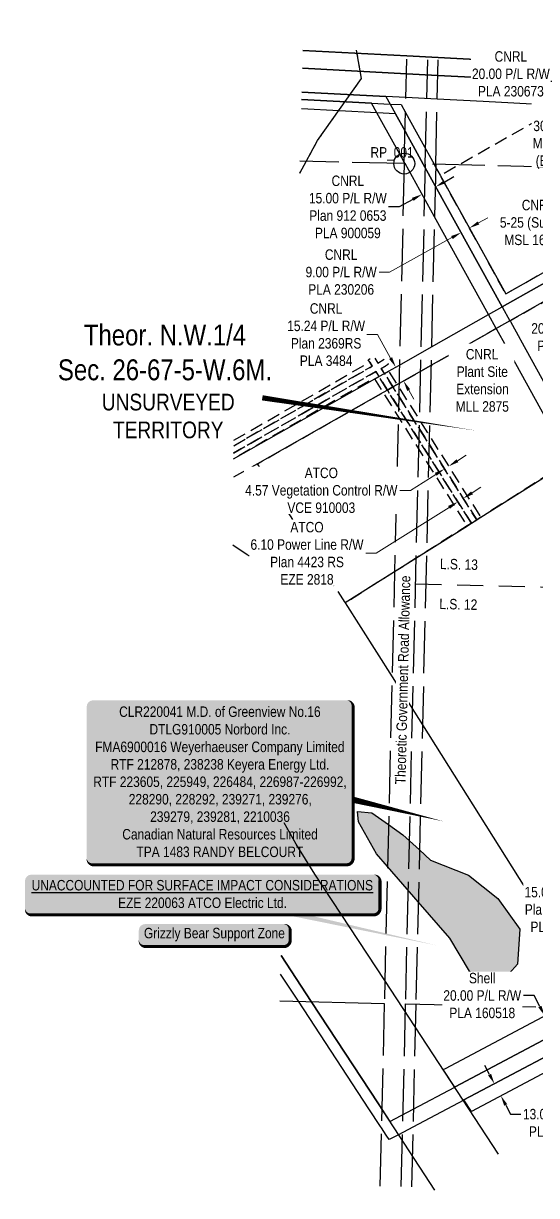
# Model space of a CAD drawing. Extents: x 390804 to 394411, y 6076507 to 6079809.
# Drawn here: x 392920 to 393411, y 6076826 to 6077949 of the extents above; entities that cross this region are included whole.
import ezdxf

# ---------------------------------------------------------------- set-up
doc = ezdxf.new("R2010")
doc.units = 0
doc.header["$LTSCALE"] = 5
doc.header["$PDSIZE"] = 0.5
for name, pattern in [('foc-ACCESSROAD', [3.75, 2.5, -1.25]), ('foc-FLOWLINE', [3.75, 2.5, -1.25]), ('foc-LSD', [8, 5, -3]), ('foc-QUARTERLINE', [33, 25, -3, 2, -3]), ('foc-UNSURVEYED', [12.5, 10, -2.5]), ('foc-WHEELTRACKS', [2, 0.4, -1.6])]:
    doc.linetypes.add(name, pattern=pattern)
doc.layers.get('Defpoints').update_dxf_attribs({"color": 9})
for name, color, linetype in [('35', 37, 'Continuous'), ('AS-SURFACE IMPACT', 7, 'Continuous'), ('AS-UNDERLAY-H', 141, 'Continuous'), ('AS-WILDLIFE-BLOCK', 131, 'Continuous'), ('C-RW', 13, 'Continuous'), ('C-SYMBOL', 7, 'Continuous'), ('C-WS', 13, 'foc-ACCESSROAD'), ('CG-NOTES', 7, 'Continuous'), ('F-AR', 190, 'foc-ACCESSROAD'), ('F-EZE', 190, 'foc-FLOWLINE'), ('F-RW', 190, 'Continuous'), ('F-VCE', 190, 'foc-FLOWLINE'), ('L-ROAD-T', 7, 'Continuous'), ('L-SECQ', 8, 'foc-QUARTERLINE'), ('L-SECTION-LSD', 7, 'foc-LSD'), ('L-TITLEDB', 4, 'Continuous'), ('L-UNS-T', 3, 'Continuous'), ('L-USEC', 7, 'foc-UNSURVEYED'), ('T-WATER', 160, 'Continuous'), ('T-WATER-H', 133, 'Continuous'), ('T-WATER-P3', 160, 'foc-WHEELTRACKS')]:
    doc.layers.add(name, color=color, linetype=linetype)
for name, color, linetype, lineweight in [('C-AR-T', 13, 'Continuous', 9), ('C-RW-T', 13, 'Continuous', 9), ('C-WS-T', 13, 'Continuous', 9), ('F-EZE-T', 190, 'Continuous', 9), ('F-RW-T', 190, 'Continuous', 9), ('F-VCE-T', 190, 'Continuous', 9)]:
    doc.layers.add(name, color=color, linetype=linetype, lineweight=lineweight)
doc.styles.add('100L', font='ARIALN.TTF', dxfattribs={"height": 11})
doc.styles.add('175L', font='ARIALN.TTF', dxfattribs={"height": 20})
doc.styles.add('80', font='ARIALN.TTF', dxfattribs={"height": 10})
doc.styles.add('80CG', font='ARIALN.TTF', dxfattribs={"height": 10})
doc.styles.add('80L', font='ARIALN.TTF', dxfattribs={"height": 10})
doc.styles.add('foc-LtypeFont', font='ARIALN.TTF', dxfattribs={"height": 7.35})
doc.linetypes.add('foc-TOPO-flowdirection-NOLINE', pattern='A,0,[">",foc-LtypeFont,S=0.3,R=0,X=0,Y=-0.945],-20,[">",foc-LtypeFont,S=0.3,R=0,X=0,Y=-0.945],0', length=20)
doc.dimstyles.new('Compass 5 000', dxfattribs={"dimscale": 5, "dimtxt": 9, "dimasz": 2, "dimexe": 0.2, "dimexo": 0.0625, "dimgap": 0.5, "dimtad": 0, "dimtih": 1, "dimtoh": 1, "dimzin": 0, "dimdsep": 46, "dimtxsty": '80CG', "dimcen": 0.1, "dimse1": 1, "dimse2": 1, "dimclrd": 256, "dimclrt": 256, "dimaunit": 1, "dimadec": 4, "dimazin": 0, "dimtfac": 0.06, "dimtofl": 0, "dimtmove": 0, "dimatfit": 1, "dimfxl": 0.2, "dimtolj": 1, "dimtzin": 0, "dimlwd": -1, "dimarcsym": 0})

# ---------------------------------------------------------------- blocks, each defined once
blk = doc.blocks.new('*D27')
at = {"layer": 'C-RW', "transparency": 16777216}
for p, q in [((393323.3, 6077797.2), (393332.1, 6077802)), ((393292.7, 6077780.2), (393279.6, 6077773)), ((393279.6, 6077773), (393269.6, 6077773))]:
    blk.add_line(p, q, dxfattribs=at)
for points in [[(393322.5, 6077798.6), (393324.1, 6077795.7), (393314.6, 6077792.3)], [(393291.9, 6077781.7), (393293.5, 6077778.8), (393301.5, 6077785.1)]]:
    blk.add_solid(points, dxfattribs=at)
at = {"layer": 'Defpoints', "color": 0, "transparency": 16777216}
for p in [(393301.5, 6077785.1), (393420.5, 6077601.1), (393407.4, 6077593.9)]:
    blk.add_point(p, dxfattribs=at)
at = {"layer": 'C-RW', "transparency": 16777216, "insert": (393230.5, 6077773), "char_height": 10, "attachment_point": 5, "style": '80CG'}
blk.add_mtext('\\A1;CNRL\\P15.00 P/L R/W\\PPlan 912 0653\\PPLA 900059', dxfattribs=at)
blk = doc.blocks.new('*D30')
at = {"layer": 'Defpoints', "color": 0, "transparency": 16777216}
for p in [(393400.3, 6076948.9), (393406.4, 6076937.5), (393377, 6076921.9)]:
    blk.add_point(p, dxfattribs=at)
at = {"layer": 'F-AR', "transparency": 16777216}
for p, q in [((393366.2, 6076942.1), (393361.6, 6076950.9)), ((393381.7, 6076913), (393386.3, 6076904.2)), ((393386.3, 6076904.2), (393396.3, 6076904.2))]:
    blk.add_line(p, q, dxfattribs=at)
for points in [[(393367.7, 6076942.9), (393364.8, 6076941.3), (393370.9, 6076933.3)], [(393383.1, 6076913.8), (393380.2, 6076912.3), (393377, 6076921.9)]]:
    blk.add_solid(points, dxfattribs=at)
at = {"layer": 'F-AR', "transparency": 16777216, "insert": (393435.4, 6076904.2), "char_height": 10, "attachment_point": 5, "style": '80CG', "bg_fill": 3, "box_fill_scale": 1.1, "bg_fill_color": 256, "bg_fill_true_color": 13158600, "bg_fill_transparency": 0}
blk.add_mtext('\\A1;PGI\\P13.00 P/L R/W\\PPLA 072785', dxfattribs=at)
blk = doc.blocks.new('*D31')
at = {"layer": 'Defpoints', "color": 0, "transparency": 16777216}
for p in [(393396.4, 6076986.4), (393428.4, 6076980.7), (393405.8, 6076968.8)]:
    blk.add_point(p, dxfattribs=at)
at = {"layer": 'F-AR', "transparency": 16777216}
for p, q in [((393408.8, 6077017.8), (393398.8, 6077017.8)), ((393414.4, 6077007.2), (393408.8, 6077017.8)), ((393433.1, 6076971.9), (393437.7, 6076963))]:
    blk.add_line(p, q, dxfattribs=at)
for points in [[(393415.9, 6077008), (393412.9, 6077006.5), (393419.1, 6076998.4)], [(393434.5, 6076972.6), (393431.6, 6076971.1), (393428.4, 6076980.7)]]:
    blk.add_solid(points, dxfattribs=at)
at = {"layer": 'F-AR', "transparency": 16777216, "insert": (393359.2, 6077017.8), "char_height": 10, "attachment_point": 5, "style": '80CG', "bg_fill": 3, "box_fill_scale": 1.1, "bg_fill_color": 256, "bg_fill_true_color": 13158600, "bg_fill_transparency": 0}
blk.add_mtext('\\A1;Shell\\P20.00 P/L R/W\\PPLA 160518', dxfattribs=at)
blk = doc.blocks.new('*U25')
h = blk.add_hatch(color=255)
edge = h.paths.add_edge_path()
edge.add_line((-164, -20), (164, -20))
edge.add_arc((164, -14), 6, 270, 360)
edge.add_line((170, -14), (170, 12.5))
edge.add_arc((164, 12.5), 6, 0, 90)
edge.add_line((164, 18.5), (-164, 18.5))
edge.add_arc((-164, 12.5), 6, 90, 180)
edge.add_line((-170, 12.5), (-170, -14))
edge.add_arc((-164, -14), 6, 180, 270)
at = {"color": 1, "flags": 128}
blk.add_lwpolyline([(-164, -20, 3, 3, 0), (164, -20, 3, 3, 0.414214), (170, -14, 3, 3, 0), (170, 12.5, 3, 0, 0.414214), (164, 18.5, 0, 0, 0), (-164, 18.5, 0, 0, 0.414214), (-170, 12.5, 0, 0, 0), (-170, -14, 0, 3, 0.414214)], format="xyseb", close=True, dxfattribs=at)
for points in [[(-62.9, -14.1, 0, 7.5, 0), (0, 0, 0, 0, 0)], [(224.5, -49.3, 0, 7.5, 0), (0, 0, 0, 0, 0)]]:
    blk.add_lwpolyline(points, format="xyseb", dxfattribs=at)
at = {"color": 1, "style": '80'}
blk.add_attdef('ENTER_TEXT_001', (-26.8, -4.9), '', height=10, dxfattribs=at)
blk = doc.blocks.new('*D33')
at = {"layer": 'C-AR-T', "transparency": 16777216}
for p, q in [((393598.2, 6077904.2), (393607.1, 6077908.6)), ((393553.1, 6077881.6), (393471.5, 6077840.8)), ((393471.5, 6077840.8), (393461.5, 6077840.8))]:
    blk.add_line(p, q, dxfattribs=at)
for points in [[(393597.4, 6077905.6), (393598.9, 6077902.7), (393589.2, 6077899.7)], [(393552.3, 6077883.1), (393553.8, 6077880.1), (393562, 6077886.1)]]:
    blk.add_solid(points, dxfattribs=at)
at = {"layer": 'Defpoints', "color": 0, "transparency": 16777216}
for p in [(393562, 6077886.1), (393620.6, 6077837), (393593.3, 6077823.4)]:
    blk.add_point(p, dxfattribs=at)
at = {"layer": 'C-AR-T', "transparency": 16777216, "insert": (393433.6, 6077840.8), "char_height": 10, "attachment_point": 5, "style": '80CG', "bg_fill": 3, "box_fill_scale": 1.1, "bg_fill_color": 256, "bg_fill_true_color": 13158600, "bg_fill_transparency": 0}
blk.add_mtext('\\A1;CNRL\\P30.48 A/R\\PMSL 5897\\P(Expired)', dxfattribs=at)
blk = doc.blocks.new('*D38')
at = {"layer": 'C-AR-T', "transparency": 16777216}
for p, q in [((393492.8, 6077896.9), (393426.1, 6077900.4)), ((393532.7, 6077894.9), (393542.7, 6077894.3))]:
    blk.add_line(p, q, dxfattribs=at)
for points in [[(393492.9, 6077898.6), (393492.7, 6077895.3), (393502.8, 6077896.4)], [(393532.8, 6077896.5), (393532.6, 6077893.2), (393522.7, 6077895.4)]]:
    blk.add_solid(points, dxfattribs=at)
at = {"layer": 'Defpoints', "color": 0, "transparency": 16777216}
for p in [(393502.8, 6077896.4), (393502, 6077880.7), (393521.9, 6077879.7)]:
    blk.add_point(p, dxfattribs=at)
at = {"layer": 'C-AR-T', "transparency": 16777216, "insert": (393386.6, 6077900.4), "char_height": 10, "attachment_point": 5, "style": '80CG', "bg_fill": 3, "box_fill_scale": 1.1, "bg_fill_color": 256, "bg_fill_true_color": 13158600, "bg_fill_transparency": 0}
blk.add_mtext('\\A1;CNRL\\P20.00 P/L R/W\\PPLA 230673', dxfattribs=at)
blk = doc.blocks.new('*D42')
at = {"layer": 'C-RW-T', "transparency": 16777216}
for p, q in [((393355.6, 6077757.7), (393364.4, 6077762.5)), ((393330.2, 6077743.6), (393270.4, 6077710.6)), ((393270.4, 6077710.6), (393260.4, 6077710.6))]:
    blk.add_line(p, q, dxfattribs=at)
for points in [[(393354.8, 6077759.1), (393356.4, 6077756.2), (393346.9, 6077752.8)], [(393329.4, 6077745.1), (393331, 6077742.2), (393339, 6077748.5)]]:
    blk.add_solid(points, dxfattribs=at)
at = {"layer": 'Defpoints', "color": 0, "transparency": 16777216}
for p in [(393339, 6077748.5), (393346.5, 6077734.9), (393354.3, 6077739.3)]:
    blk.add_point(p, dxfattribs=at)
at = {"layer": 'C-RW-T', "transparency": 16777216, "insert": (393224.1, 6077710.6), "char_height": 10, "attachment_point": 5, "style": '80CG'}
blk.add_mtext('\\A1;CNRL\\P9.00 P/L R/W\\PPLA 230206', dxfattribs=at)
blk = doc.blocks.new('*D44')
at = {"layer": 'C-RW-T', "transparency": 16777216}
for p, q in [((393258.8, 6077650.7), (393248.8, 6077650.7)), ((393271.4, 6077628.3), (393258.8, 6077650.7)), ((393288.8, 6077597.6), (393293.7, 6077588.9))]:
    blk.add_line(p, q, dxfattribs=at)
for points in [[(393272.9, 6077629.1), (393270, 6077627.4), (393276.4, 6077619.6)], [(393290.2, 6077598.4), (393287.3, 6077596.8), (393283.9, 6077606.3)]]:
    blk.add_solid(points, dxfattribs=at)
at = {"layer": 'Defpoints', "color": 0, "transparency": 16777216}
for p in [(393276.4, 6077619.6), (393222.4, 6077589.1), (393229.9, 6077575.8)]:
    blk.add_point(p, dxfattribs=at)
at = {"layer": 'C-RW-T', "transparency": 16777216, "insert": (393209.7, 6077650.7), "char_height": 10, "attachment_point": 5, "style": '80CG'}
blk.add_mtext('\\A1;CNRL\\P15.24 P/L R/W\\PPlan 2369RS\\PPLA 3484', dxfattribs=at)
blk = doc.blocks.new('*D48')
at = {"layer": 'C-RW-T', "transparency": 16777216}
for p, q in [((393608.8, 6077729.8), (393617.3, 6077735.2)), ((393575, 6077708.4), (393493, 6077656.6)), ((393493, 6077656.6), (393483, 6077656.6))]:
    blk.add_line(p, q, dxfattribs=at)
for points in [[(393607.9, 6077731.3), (393609.7, 6077728.4), (393600.4, 6077724.5)], [(393574.1, 6077709.8), (393575.9, 6077707), (393583.4, 6077713.8)]]:
    blk.add_solid(points, dxfattribs=at)
at = {"layer": 'Defpoints', "color": 0, "transparency": 16777216}
for p in [(393596.3, 6077731), (393579.3, 6077720.3), (393583.4, 6077713.8)]:
    blk.add_point(p, dxfattribs=at)
at = {"layer": 'C-RW-T', "transparency": 16777216, "insert": (393443.4, 6077656.6), "char_height": 10, "attachment_point": 5, "style": '80CG'}
blk.add_mtext('\\A1;CNRL\\P20.00 P/L R/W\\PPLA 170083', dxfattribs=at)
blk = doc.blocks.new('*D58')
at = {"layer": 'Defpoints', "color": 0, "transparency": 16777216}
for p in [(393341, 6077493.9), (393344.6, 6077476.7), (393349.7, 6077480)]:
    blk.add_point(p, dxfattribs=at)
at = {"layer": 'F-EZE-T', "transparency": 16777216}
for p, q in [((393349.4, 6077499.2), (393357.9, 6077504.5)), ((393327.4, 6077485.3), (393257.7, 6077441.3)), ((393257.7, 6077441.3), (393247.7, 6077441.3))]:
    blk.add_line(p, q, dxfattribs=at)
for points in [[(393348.5, 6077500.6), (393350.3, 6077497.8), (393341, 6077493.9)], [(393326.5, 6077486.7), (393328.3, 6077483.9), (393335.8, 6077490.6)]]:
    blk.add_solid(points, dxfattribs=at)
at = {"layer": 'F-EZE-T', "transparency": 16777216, "insert": (393191.4, 6077441.3), "char_height": 10, "attachment_point": 5, "style": '80CG', "bg_fill": 3, "box_fill_scale": 1.1, "bg_fill_color": 256, "bg_fill_true_color": 13158600, "bg_fill_transparency": 0}
blk.add_mtext('\\A1;ATCO\\P6.10 Power Line R/W\\PPlan 4423 RS\\PEZE 2818', dxfattribs=at)
blk = doc.blocks.new('*D60')
at = {"layer": 'Defpoints', "color": 0, "transparency": 16777216}
for p in [(393545.5, 6077042.7), (393525.9, 6077032.4), (393552.4, 6077029.4)]:
    blk.add_point(p, dxfattribs=at)
at = {"layer": 'F-RW-T', "transparency": 16777216}
for p, q in [((393486, 6077108.5), (393476, 6077108.5)), ((393521.3, 6077041.3), (393486, 6077108.5)), ((393537.5, 6077010.3), (393542.2, 6077001.5))]:
    blk.add_line(p, q, dxfattribs=at)
for points in [[(393522.7, 6077042.1), (393519.8, 6077040.5), (393525.9, 6077032.4)], [(393539, 6077011.1), (393536.1, 6077009.5), (393532.9, 6077019.2)]]:
    blk.add_solid(points, dxfattribs=at)
at = {"layer": 'F-RW-T', "transparency": 16777216, "insert": (393436.9, 6077108.5), "char_height": 10, "attachment_point": 5, "style": '80CG', "bg_fill": 3, "box_fill_scale": 1.1, "bg_fill_color": 256, "bg_fill_true_color": 13158600, "bg_fill_transparency": 0}
blk.add_mtext('\\A1;PGI\\P15.00 P/L R/W\\PPlan 032 1141\\PPLA 012333', dxfattribs=at)
blk = doc.blocks.new('*D79')
at = {"layer": 'Defpoints', "color": 0, "transparency": 16777216}
for p in [(393301.8, 6077556.1), (393305.6, 6077558.5), (393323.1, 6077522.2)]:
    blk.add_point(p, dxfattribs=at)
at = {"layer": 'F-VCE-T', "transparency": 16777216}
for p, q in [((393335.4, 6077530), (393343.9, 6077535.3)), ((393314.7, 6077516.9), (393290.4, 6077501.6)), ((393290.4, 6077501.6), (393280.4, 6077501.6))]:
    blk.add_line(p, q, dxfattribs=at)
for points in [[(393334.6, 6077531.4), (393336.3, 6077528.6), (393327, 6077524.6)], [(393313.8, 6077518.3), (393315.5, 6077515.5), (393323.1, 6077522.2)]]:
    blk.add_solid(points, dxfattribs=at)
at = {"layer": 'F-VCE-T', "transparency": 16777216, "insert": (393205.1, 6077501.6), "char_height": 10, "attachment_point": 5, "style": '80CG', "bg_fill": 3, "box_fill_scale": 1.1, "bg_fill_color": 256, "bg_fill_true_color": 13158600, "bg_fill_transparency": 0}
blk.add_mtext('\\A1;ATCO\\P4.57 Vegetation Control R/W\\PVCE 910003', dxfattribs=at)
blk = doc.blocks.new('*U26')
h = blk.add_hatch(color=255)
edge = h.paths.add_edge_path()
edge.add_line((-121.5, -79.5), (121.5, -79.5))
edge.add_arc((121.5, -73.5), 6, 270, 360)
edge.add_line((127.5, -73.5), (127.5, 72))
edge.add_arc((121.5, 72), 6, 0, 90)
edge.add_line((121.5, 78), (-121.5, 78))
edge.add_arc((-121.5, 72), 6, 90, 180)
edge.add_line((-127.5, 72), (-127.5, -73.5))
edge.add_arc((-121.5, -73.5), 6, 180, 270)
at = {"color": 44, "flags": 128}
blk.add_lwpolyline([(-121.5, -79.5, 3, 3, 0), (121.5, -79.5, 3, 3, 0.414214), (127.5, -73.5, 3, 3, 0), (127.5, 72, 3, 0, 0.414214), (121.5, 78, 0, 0, 0), (-121.5, 78, 0, 0, 0.414214), (-127.5, 72, 0, 0, 0), (-127.5, -73.5, 0, 3, 0.414214)], format="xyseb", close=True, dxfattribs=at)
at = {"color": 44, "style": '80'}
blk.add_attdef('ENTER_TEXT_001', (-36, -5), '', height=10, dxfattribs=at)
blk = doc.blocks.new('*U101')
h = blk.add_hatch(color=255)
edge = h.paths.add_edge_path()
edge.add_line((-66.5, -11.5), (66.5, -11.5))
edge.add_arc((66.5, -5.5), 6, 270, 360)
edge.add_line((72.5, -5.5), (72.5, 4))
edge.add_arc((66.5, 4), 6, 0, 90)
edge.add_line((66.5, 10), (-66.5, 10))
edge.add_arc((-66.5, 4), 6, 90, 180)
edge.add_line((-72.5, 4), (-72.5, -5.5))
edge.add_arc((-66.5, -5.5), 6, 180, 270)
at = {"color": 131, "flags": 128}
blk.add_lwpolyline([(-66.5, -11.5, 3, 3, 0), (66.5, -11.5, 3, 3, 0.414214), (72.5, -5.5, 3, 3, 0), (72.5, 4, 3, 0, 0.414214), (66.5, 10, 0, 0, 0), (-66.5, 10, 0, 0, 0.414214), (-72.5, 4, 0, 0, 0), (-72.5, -5.5, 0, 3, 0.414214)], format="xyseb", close=True, dxfattribs=at)
at = {"color": 131, "style": '80'}
blk.add_attdef('ENTER_TEXT_001', (-36, -5), '', height=10, dxfattribs=at)

msp = doc.modelspace()

# ---------------------------------------------------------------- hatches: boundary and pattern name
at = {"layer": 'AS-UNDERLAY-H'}
h = msp.add_hatch(color=256, dxfattribs=at)
h.dxf.hatch_style = 1
h.paths.add_polyline_path([(393167.008, 6077489.242), (393170.417, 6077489.242), (393170.417, 6077486.072), (393167.008, 6077486.072)])
at = {"layer": 'T-WATER-H'}
h = msp.add_hatch(color=256, dxfattribs=at)
h.dxf.hatch_style = 1
h.paths.add_polyline_path([(393369.063, 6077021.219), (393346.858, 6077041.296), (393328.289, 6077072.619), (393297.922, 6077107.509), (393268.542, 6077141.267), (393257.987, 6077153.393), (393240.874, 6077184.08), (393239.808, 6077194.078), (393253.6, 6077192.819), (393269.496, 6077181.481), (393283.313, 6077171.624), (393299.102, 6077157.211), (393309.697, 6077147.539), (393346.149, 6077133.192), (393374.234, 6077110.79), (393395.282, 6077081.545), (393392.799, 6077047.851)])

# ---------------------------------------------------------------- linework, layer by layer
at = {"color": 44, "flags": 128}
msp.add_lwpolyline([(393322.095, 6077184.656, 0, 5.998, 0), (393234.899, 6077205.472, 0, 0, 0)], format="xyseb", dxfattribs=at)
at = {"layer": '35', "color": 3}
msp.add_circle((393284.506, 6077814.504), 9.996, dxfattribs=at)
at = {"layer": 'C-RW', "flags": 128}
for points in [[(393186.404, 6077882.909), (393266.92, 6077878.724), (393270.91, 6077871.51), (393276.041, 6077862.235), (393285.242, 6077845.602), (393288.242, 6077840.179), (393293.033, 6077831.518), (393302.687, 6077814.067), (393314.175, 6077793.297), (393378.318, 6077677.34), (393385.693, 6077664.005), (393386.13, 6077663.216), (393395.36, 6077646.528), (393395.787, 6077645.758), (393455.58, 6077537.654)], [(393442.886, 6077529.627), (393382.775, 6077638.306), (393382.318, 6077639.132), (393373.105, 6077655.787), (393372.645, 6077656.619), (393365.27, 6077669.953), (393313.47, 6077763.595), (393285.321, 6077814.484), (393284.539, 6077815.897), (393280.336, 6077823.495), (393275.484, 6077832.266), (393258.399, 6077863.153), (393253.268, 6077872.427), (393186.236, 6077875.912)], [(393186.236, 6077875.912), (393253.268, 6077872.427), (393270.91, 6077871.51), (393281.496, 6077870.96), (393285.664, 6077863.424), (393295.897, 6077844.927), (393300.652, 6077836.334), (393313.113, 6077813.816), (393314.598, 6077811.121), (393318.887, 6077803.366), (393381.793, 6077689.645), (393444.437, 6077725.112)], [(393443.923, 6077714.483), (393378.318, 6077677.34), (393314.175, 6077793.297), (393302.687, 6077814.067), (393293.033, 6077831.518), (393288.242, 6077840.179), (393285.242, 6077845.602), (393276.041, 6077862.235), (393258.399, 6077863.153), (393186.02, 6077866.914)], [(393121.123, 6077531.741), (393256.276, 6077608.244), (393260.256, 6077610.497), (393265.564, 6077613.504), (393269.545, 6077615.757), (393279.93, 6077621.637), (393310.512, 6077638.952), (393365.27, 6077669.953), (393378.318, 6077677.34), (393443.923, 6077714.483)], [(393443.059, 6077696.48), (393385.693, 6077664.006), (393372.645, 6077656.619), (393363.849, 6077651.636), (393310.091, 6077621.189), (393279.508, 6077603.892), (393277.669, 6077602.851), (393273.699, 6077600.602), (393268.389, 6077597.595), (393264.434, 6077595.351), (393143.968, 6077527.153), (393120.966, 6077514.131)]]:
    msp.add_lwpolyline(points, dxfattribs=at)
at = {"layer": 'C-SYMBOL', "color": 3, "flags": 128}
msp.add_lwpolyline([(393352.943, 6077558.896, 0, 4.998, 0), (393148.617, 6077590.213, 0, 0, 0)], format="xyseb", dxfattribs=at)
at = {"layer": 'C-WS', "flags": 128}
for points in [[(393444.437, 6077725.112), (393381.793, 6077689.645), (393318.887, 6077803.366), (393336.364, 6077813.255), (393436.478, 6077869.906), (393467.295, 6077868.304), (393504.767, 6077809.195), (393528.062, 6077772.456), (393463.708, 6077736.022), (393444.437, 6077725.112)], [(393275.229, 6077423.543), (393228.093, 6077393.818), (393143.967, 6077527.154), (393264.435, 6077595.348), (393268.39, 6077597.595), (393273.699, 6077600.601), (393277.669, 6077602.851), (393279.508, 6077603.892), (393310.091, 6077621.189), (393363.85, 6077651.631), (393372.645, 6077656.619), (393385.693, 6077664.005), (393443.063, 6077696.476), (393457.743, 6077704.791), (393466.41, 6077709.702), (393485.681, 6077720.614), (393541.068, 6077751.943), (393554.485, 6077759.536), (393571.921, 6077769.432), (393577.94, 6077772.815), (393589.395, 6077779.302), (393607.646, 6077789.643), (393598.04, 6077765.624), (393595.872, 6077760.205), (393588.85, 6077742.651), (393579.666, 6077719.721), (393572.634, 6077702.154), (393560.127, 6077670.922), (393552.687, 6077652.343), (393549.347, 6077643.982), (393548.278, 6077641.306), (393542.462, 6077626.777), (393524.146, 6077581.022), (393455.58, 6077537.654), (393442.886, 6077529.627), (393357.771, 6077475.792), (393353.906, 6077473.353), (393348.755, 6077470.097), (393344.897, 6077467.65), (393305.861, 6077442.923), (393275.229, 6077423.543)]]:
    msp.add_lwpolyline(points, close=True, dxfattribs=at)
at = {"layer": 'F-EZE', "flags": 128}
msp.add_lwpolyline([(393121.235, 6077544.323), (393253.946, 6077620.507), (393251.507, 6077624.375), (393250.018, 6077626.738), (393255.173, 6077629.987), (393259.235, 6077623.544), (393266.316, 6077627.609), (393269.349, 6077622.324), (393266.453, 6077620.662), (393262.488, 6077618.385), (393265.564, 6077613.504), (393273.699, 6077600.601), (393279.222, 6077591.834), (393308.3, 6077545.703), (393353.906, 6077473.353), (393348.755, 6077470.097), (393308.039, 6077534.696), (393278.961, 6077580.822), (393268.39, 6077597.595), (393260.256, 6077610.497), (393257.198, 6077615.349), (393121.172, 6077537.261)], dxfattribs=at)
at = {"layer": 'F-RW', "flags": 128}
for points in [[(393418.403, 6077910.743), (393317.081, 6077916.013), (393286.946, 6077917.58), (393187.36, 6077922.756)], [(393187.36, 6077922.756), (393286.946, 6077917.58), (393317.081, 6077916.013), (393418.403, 6077910.743)], [(393452.293, 6077891.966), (393393.526, 6077895.022), (393316.679, 6077899.019), (393286.544, 6077900.586), (393186.952, 6077905.763)], [(393186.952, 6077905.763), (393286.544, 6077900.586), (393316.679, 6077899.019), (393393.526, 6077895.022), (393452.293, 6077891.966)], [(393436.478, 6077869.906), (393360.067, 6077873.88), (393316.138, 6077876.165), (393286.003, 6077877.732), (393266.92, 6077878.724), (393186.404, 6077882.909)], [(393166.523, 6077056.197), (393195.523, 6077012.024), (393259.821, 6076914.014), (393263.026, 6076909.133), (393270.638, 6076897.139), (393293.198, 6076909.117), (393333.006, 6076930.227), (393333.36, 6076930.442), (393438.596, 6076986.126)], [(393473.428, 6076987.586), (393341.726, 6076917.811), (393341.412, 6076917.612), (393292.789, 6076891.902), (393278.875, 6076884.534), (393270.006, 6076879.824), (393267.195, 6076884.114), (393262.599, 6076891.126), (393261.745, 6076892.429), (393250.743, 6076909.215), (393183.161, 6077012.321), (393166.099, 6077038.353)]]:
    msp.add_lwpolyline(points, dxfattribs=at)
for points in [[(393333.36, 6076930.442), (393332.997, 6076930.232), (393321.939, 6076947.018), (393323.994, 6076948.111), (393421.923, 6076999.929), (393423.954, 6077006.531), (393430.204, 6077026.864), (393452.491, 6077038.669), (393534.26, 6077081.986), (393547.333, 6077107.271), (393541.758, 6077116.132), (393558.66, 6077126.816), (393570.365, 6077108.246), (393554.09, 6077076.814), (393549.133, 6077067.24), (393473.668, 6077027.309), (393473.04, 6077026.976), (393463.307, 6077021.826), (393446.903, 6077013.146), (393444.719, 6077006.032), (393438.596, 6076986.126), (393333.36, 6076930.442)], [(393473.34, 6076972.949), (393348.783, 6076906.929), (393341.726, 6076917.811), (393473.428, 6076987.586), (393483.459, 6076992.901), (393484.018, 6076993.197), (393505.494, 6077004.569), (393565.986, 6077036.624), (393571.907, 6077025.195), (393531.811, 6077003.936), (393484.411, 6076978.817), (393483.37, 6076978.266), (393473.34, 6076972.949)]]:
    msp.add_lwpolyline(points, close=True, dxfattribs=at)
at = {"layer": 'F-VCE', "flags": 128}
for points in [[(393121.282, 6077549.619), (393251.507, 6077624.375), (393253.946, 6077620.507), (393121.235, 6077544.323)], [(393121.172, 6077537.261), (393257.198, 6077615.349), (393260.256, 6077610.497), (393268.39, 6077597.595), (393278.961, 6077580.822), (393308.039, 6077534.696), (393348.755, 6077470.097), (393344.897, 6077467.65), (393307.843, 6077526.439), (393278.765, 6077572.566), (393264.435, 6077595.348), (393256.276, 6077608.244), (393255.671, 6077609.203), (393121.124, 6077531.874)]]:
    msp.add_lwpolyline(points, dxfattribs=at)
msp.add_lwpolyline([(393357.771, 6077475.792), (393353.906, 6077473.353), (393308.3, 6077545.703), (393279.222, 6077591.834), (393273.699, 6077600.601), (393265.564, 6077613.504), (393262.488, 6077618.385), (393266.453, 6077620.662), (393269.545, 6077615.757), (393277.669, 6077602.851), (393279.418, 6077600.095), (393308.496, 6077553.965), (393357.771, 6077475.792)], close=True, dxfattribs=at)
at = {"layer": 'L-SECQ'}
for p, q in [((393165.492, 6077012.747), (393265.426, 6077010.347)), ((393285.53, 6077009.865), (394092.416, 6076990.49))]:
    msp.add_line(p, q, dxfattribs=at)
at = {"layer": 'L-SECTION-LSD'}
msp.add_line((393295.07, 6077411.946), (394101.878, 6077392.557), dxfattribs=at)
at = {"layer": 'L-TITLEDB', "linetype": 'Continuous', "flags": 128}
msp.add_lwpolyline([(393442.986, 6077529.363), (393357.835, 6077475.587), (393353.969, 6077473.146), (393348.817, 6077469.894), (393344.956, 6077467.455), (393305.908, 6077442.797), (393275.263, 6077423.441), (393228.104, 6077393.734), (393272.816, 6077323.039), (393301.867, 6077277.033), (393442.667, 6077053.374)], dxfattribs=at)
at = {"layer": 'L-TITLEDB', "flags": 128}
msp.add_lwpolyline([(393313.765, 6076831.362), (393259.825, 6076914.018), (393195.491, 6077012.076), (393166.519, 6077056.045)], dxfattribs=at)
at = {"layer": 'L-USEC'}
for p, q in [((393284.506, 6077814.504), (393286.872, 6077914.44)), ((393304.61, 6077814.028), (393306.975, 6077913.957)), ((393314.666, 6077813.79), (393317.032, 6077913.715)), ((393284.506, 6077814.504), (393184.572, 6077816.907)), ((393284.506, 6077814.504), (393265.426, 6077010.348)), ((393304.61, 6077814.027), (393285.53, 6077009.871)), ((393314.666, 6077813.788), (393295.586, 6077009.632)), ((394111.341, 6077794.624), (393304.609, 6077814.02)), ((393265.426, 6077010.348), (393261.072, 6076826.712)), ((393285.53, 6077009.871), (393281.181, 6076826.435)), ((393295.586, 6077009.633), (393291.24, 6076826.296))]:
    msp.add_line(p, q, dxfattribs=at)
at = {"layer": 'T-WATER'}
msp.add_lwpolyline([(393369.063, 6077021.219), (393346.858, 6077041.296), (393328.289, 6077072.619), (393297.922, 6077107.509), (393268.542, 6077141.267), (393257.987, 6077153.393), (393240.874, 6077184.08), (393239.808, 6077194.078), (393253.6, 6077192.819), (393269.496, 6077181.481), (393283.313, 6077171.624), (393299.102, 6077157.211), (393309.697, 6077147.539), (393346.149, 6077133.192), (393374.234, 6077110.79), (393395.282, 6077081.545), (393392.799, 6077047.851), (393369.063, 6077021.219)], close=True, dxfattribs=at)
at = {"layer": 'T-WATER-P3', "flags": 128}
for points in [[(393184.539, 6077805.236), (393201.592, 6077836.69), (393243.623, 6077896.068), (393238.883, 6077923.255)], [(393194.231, 6077421.28), (393169.365, 6077423.383), (393134.264, 6077439.777), (393120.384, 6077448.956)]]:
    msp.add_lwpolyline(points, dxfattribs=at)
at = {"layer": 'T-WATER-P3', "linetype": 'foc-TOPO-flowdirection-NOLINE', "flags": 128}
for points in [[(393184.539, 6077805.236), (393201.592, 6077836.69), (393243.623, 6077896.068), (393238.883, 6077923.255)], [(393194.231, 6077421.28), (393169.365, 6077423.383), (393134.264, 6077439.777), (393120.384, 6077448.956)]]:
    msp.add_lwpolyline(points, dxfattribs=at)

# ---------------------------------------------------------------- block references
at = {"layer": 'AS-SURFACE IMPACT'}
ref = msp.add_blockref('*U26', (393108.016, 6077222.565), dxfattribs=at)
ref.add_attrib('ENTER_TEXT_001', 'CLR220041 M.D. of Greenview No.16', (393011.55, 6077284.665), dxfattribs={"layer": '0', "color": 44, "height": 10, "style": '80'})
ref.add_attrib('ENTER_TEXT_002', 'DTLG910005 Norbord Inc.', (393040.578, 6077267.82), dxfattribs={"layer": '0', "color": 44, "height": 10, "style": '80'})
ref.add_attrib('ENTER_TEXT_003', 'FMA6900016 Weyerhaeuser Company Limited', (392988.562, 6077250.976), dxfattribs={"layer": '0', "color": 44, "height": 10, "style": '80'})
ref.add_attrib('ENTER_TEXT_004', 'RTF 212878, 238238 Keyera Energy Ltd.', (393003.3, 6077234.269), dxfattribs={"layer": '0', "color": 44, "height": 10, "style": '80'})
ref.add_attrib('ENTER_TEXT_005', 'RTF 223605, 225949, 226484, 226987-226992,', (392986.731, 6077217.561), dxfattribs={"layer": '0', "color": 44, "height": 10, "style": '80'})
ref.add_attrib('ENTER_TEXT_006', '228290, 228292, 239271, 239276,', (393020.755, 6077200.854), dxfattribs={"layer": '0', "color": 44, "height": 10, "style": '80'})
ref.add_attrib('ENTER_TEXT_007', '239279, 239281, 2210036', (393041.233, 6077184.146), dxfattribs={"layer": '0', "color": 44, "height": 10, "style": '80'})
ref.add_attrib('ENTER_TEXT_008', 'Canadian Natural Resources Limited', (393014.562, 6077167.302), dxfattribs={"layer": '0', "color": 44, "height": 10, "style": '80'})
ref.add_attrib('ENTER_TEXT_009', 'TPA 1483 RANDY BELCOURT', (393028.095, 6077150.458), dxfattribs={"layer": '0', "color": 44, "height": 10, "style": '80'})
at = {"layer": 'AS-WILDLIFE-BLOCK'}
ref = msp.add_blockref('*U101', (393102.84, 6077076.26), dxfattribs=dict(at, xscale=0.999632, yscale=0.999632, zscale=0.999632))
ref.add_attrib('ENTER_TEXT_001', 'Grizzly Bear Support Zone', (393035.3, 6077072.643), dxfattribs={"layer": '0', "color": 131, "height": 9.99632, "style": '80'})

# ---------------------------------------------------------------- texts
at = {"layer": '35', "color": 3, "style": '80'}
msp.add_attdef('RP_001', (393252.157, 6077820.256), 'RP', height=9.9963, dxfattribs=at)
at = {"layer": 'C-SYMBOL', "color": 3, "insert": (393055.421, 6077660.36), "char_height": 20, "width": 214.93125, "attachment_point": 2, "style": '175L'}
msp.add_mtext('Theor. N.W.1/4 \\PSec. 26-67-5-W.6M.', dxfattribs=at)
at = {"layer": 'C-WS-T', "insert": (393375.684, 6077779.84), "char_height": 10, "attachment_point": 1, "rotation": 359.962752, "style": '80L'}
msp.add_mtext_dynamic_manual_height_columns('\\pi21.36489;CNRL\\P\\pi0.43037;5-25 (Surface)\\P\\pi4.66639;MSL 160668', width=72.92759, gutter_width=50, heights=[0], dxfattribs=at)
at = {"layer": 'L-UNS-T', "color": 3, "insert": (393058.535, 6077572.715), "char_height": 16, "attachment_point": 5, "style": '80L'}
msp.add_mtext_dynamic_manual_height_columns('UNSURVEYED TERRITORY', width=126.41375, gutter_width=47.5, heights=[0], dxfattribs=at)

# ---------------------------------------------------------------- dimensions: what is measured, and where the dimension line sits
at = {"layer": 'C-RW'}
dim = msp.add_linear_dim(base=(393301.456, 6077785.079), p1=(393420.479, 6077601.116), p2=(393407.363, 6077593.852), angle=208.978913, text='CNRL\\P15.00 P/L R/W\\PPlan 912 0653\\PPLA 900059', dimstyle='Compass 5 000', dxfattribs=at)
dim.commit()
dim.dimension.update_dxf_attribs({"geometry": '*D27', "text_midpoint": (393230.493, 6077772.963), "dimtype": 161})
at = {"layer": 'C-RW-T'}
for base, p1, p2, angle, text, picture, middle in [((393338.985, 6077748.466), (393354.342, 6077739.271), (393346.466, 6077734.921), 208.91242, 'CNRL\\P9.00 P/L R/W\\PPLA 230206', '*D42', (393224.148, 6077710.605)), ((393276.351, 6077619.557), (393229.908, 6077575.804), (393222.409, 6077589.073), 119.471411, 'CNRL\\P15.24 P/L R/W\\PPlan 2369RS\\PPLA 3484', '*D44', (393209.673, 6077650.688))]:
    dim = msp.add_linear_dim(base=base, p1=p1, p2=p2, angle=angle, text=text, dimstyle='Compass 5 000', dxfattribs=at)
    dim.commit()
    dim.dimension.update_dxf_attribs({"geometry": picture, "text_midpoint": middle, "dimtype": 161})
dim = msp.add_linear_dim(base=(393583.42, 6077713.785), p1=(393596.258, 6077730.992), p2=(393579.315, 6077720.276), angle=212.310844, text='CNRL\\P20.00 P/L R/W\\PPLA 170083', dimstyle='Compass 5 000', override={"dimtfill": 0}, dxfattribs=at)
dim.commit()
dim.dimension.update_dxf_attribs({"geometry": '*D48', "text_midpoint": (393443.429, 6077656.579), "dimtype": 161})

# ---------------------------------------------------------------- next in the draw order: texts
at = {"layer": 'C-WS-T', "insert": (393332.202, 6077636.974), "char_height": 10, "attachment_point": 1, "rotation": 359.962752, "style": '80L', "bg_fill": 2}
msp.add_mtext_dynamic_manual_height_columns('\\pi11.29144;CNRL\\P\\pi2.56019;Plant Site \\P\\pi2.08953;Extension\\P\\pi1.57793;MLL 2875', width=52.78069, gutter_width=50, heights=[0], dxfattribs=at)
at = {"layer": 'L-ROAD-T', "insert": (393278.096, 6077320.213), "char_height": 10, "width": 206.14758, "attachment_point": 2, "rotation": 88.669881, "style": '80L', "bg_fill": 3, "box_fill_scale": 1.15, "bg_fill_color": 256, "bg_fill_true_color": 256, "bg_fill_transparency": 0}
msp.add_mtext('Theoretic Government Road Allowance', dxfattribs=at)
at = {"layer": 'L-SECTION-LSD', "char_height": 10, "attachment_point": 1, "rotation": 358.623311, "style": '100L', "bg_fill": 3, "box_fill_scale": 1.5, "bg_fill_color": 256, "bg_fill_transparency": 0}
for s, width, insert in [('\\pi1.88879;L.S. 13', 36.83422, (393316.957, 6077436.279)), ('\\pi2.22769;L.S. 12', 37.11172, (393316.038, 6077398.005))]:
    msp.add_mtext_dynamic_manual_height_columns(s, width=width, gutter_width=55, heights=[0], dxfattribs=dict(at, insert=insert))

# ---------------------------------------------------------------- next in the draw order: dimensions: what is measured, and where the dimension line sits
at = {"layer": 'C-AR-T'}
dim = msp.add_linear_dim(base=(393562.028, 6077886.078), p1=(393620.567, 6077837.026), p2=(393593.346, 6077823.42), angle=206.55721, text='CNRL\\P30.48 A/R\\PMSL 5897\\P(Expired)', dimstyle='Compass 5 000', override={"dimtfill": 1}, dxfattribs=at)
dim.commit()
dim.dimension.update_dxf_attribs({"geometry": '*D33', "text_midpoint": (393433.553, 6077840.812), "dimtype": 161})
at = {"layer": 'F-AR'}
dim = msp.add_linear_dim(base=(393376.97, 6076921.869), p1=(393400.322, 6076948.855), p2=(393406.367, 6076937.45), angle=297.925252, text='PGI\\P13.00 P/L R/W\\PPLA 072785', dimstyle='Compass 5 000', override={"dimtfill": 1}, dxfattribs=at)
dim.commit()
dim.dimension.update_dxf_attribs({"geometry": '*D30', "text_midpoint": (393435.423, 6076904.198), "dimtype": 161})

# ---------------------------------------------------------------- next in the draw order: linework, layer by layer
at = {"layer": 'L-TITLEDB', "flags": 128}
msp.add_lwpolyline([(393374.834, 6076865.926), (393295.078, 6076987.85), (393265.959, 6077032.225), (393198.876, 6077134.098), (393180.923, 6077162.723), (393169.536, 6077183.185)], dxfattribs=at)

# ---------------------------------------------------------------- next in the draw order: dimensions: what is measured, and where the dimension line sits
at = {"layer": 'C-AR-T'}
dim = msp.add_linear_dim(base=(393502.77, 6077896.423), p1=(393521.921, 6077879.698), p2=(393501.954, 6077880.737), angle=177.022144, text='CNRL\\P20.00 P/L R/W\\PPLA 230673', dimstyle='Compass 5 000', override={"dimtfill": 1}, dxfattribs=at)
dim.commit()
dim.dimension.update_dxf_attribs({"geometry": '*D38', "text_midpoint": (393386.604, 6077900.41), "dimtype": 161})
at = {"layer": 'F-EZE-T'}
dim = msp.add_linear_dim(base=(393340.974, 6077493.852), p1=(393344.593, 6077476.7), p2=(393349.746, 6077479.952), angle=32.256218, text='ATCO\\P6.10 Power Line R/W\\PPlan 4423 RS\\PEZE 2818', dimstyle='Compass 5 000', override={"dimtfill": 1}, dxfattribs=at)
dim.commit()
dim.dimension.update_dxf_attribs({"geometry": '*D58', "text_midpoint": (393191.371, 6077441.32), "dimtype": 161})

# ---------------------------------------------------------------- next in the draw order: dimensions: what is measured, and where the dimension line sits
at = {"layer": 'F-AR'}
dim = msp.add_linear_dim(base=(393428.399, 6076980.711), p1=(393396.426, 6076986.438), p2=(393405.768, 6076968.755), angle=297.84724, text='Shell\\P20.00 P/L R/W\\PPLA 160518', dimstyle='Compass 5 000', override={"dimtfill": 1}, dxfattribs=at)
dim.commit()
dim.dimension.update_dxf_attribs({"geometry": '*D31', "text_midpoint": (393359.243, 6077017.842), "dimtype": 161})
at = {"layer": 'F-VCE-T', "color": 5}
dim = msp.add_linear_dim(base=(393323.117, 6077522.195), p1=(393305.64, 6077558.496), p2=(393301.773, 6077556.058), angle=212.224035, text='ATCO\\P4.57 Vegetation Control R/W\\PVCE 910003', dimstyle='Compass 5 000', override={"dimtfill": 1}, dxfattribs=at)
dim.commit()
dim.dimension.update_dxf_attribs({"geometry": '*D79', "text_midpoint": (393205.118, 6077501.582), "dimtype": 161})

# ---------------------------------------------------------------- next in the draw order: block references
at = {"layer": 'CG-NOTES'}
ref = msp.add_blockref('*U25', (393091.342, 6077115.086), dxfattribs=dict(at, xscale=0.999632, yscale=0.999632, zscale=0.999632))
ref.add_attrib('ENTER_TEXT_001', '%%UUNACCOUNTED FOR SURFACE IMPACT CONSIDERATIONS', (392927.719, 6077118.503), dxfattribs={"layer": '0', "color": 1, "height": 9.99632, "style": '80'})
ref.add_attrib('ENTER_TEXT_002', 'EZE 220063 ATCO Electric Ltd.', (393010.54, 6077101.666), dxfattribs={"layer": '0', "color": 1, "height": 9.99632, "style": '80'})

# ---------------------------------------------------------------- next in the draw order: dimensions: what is measured, and where the dimension line sits
at = {"layer": 'F-RW-T'}
dim = msp.add_linear_dim(base=(393525.92, 6077032.426), p1=(393552.424, 6077029.437), p2=(393545.464, 6077042.69), angle=117.706115, text='PGI\\P15.00 P/L R/W\\PPlan 032 1141\\PPLA 012333', dimstyle='Compass 5 000', override={"dimtfill": 1}, dxfattribs=at)
dim.commit()
dim.dimension.update_dxf_attribs({"geometry": '*D60', "text_midpoint": (393436.905, 6077108.459), "dimtype": 161})

doc.saveas('drawing.dxf')
